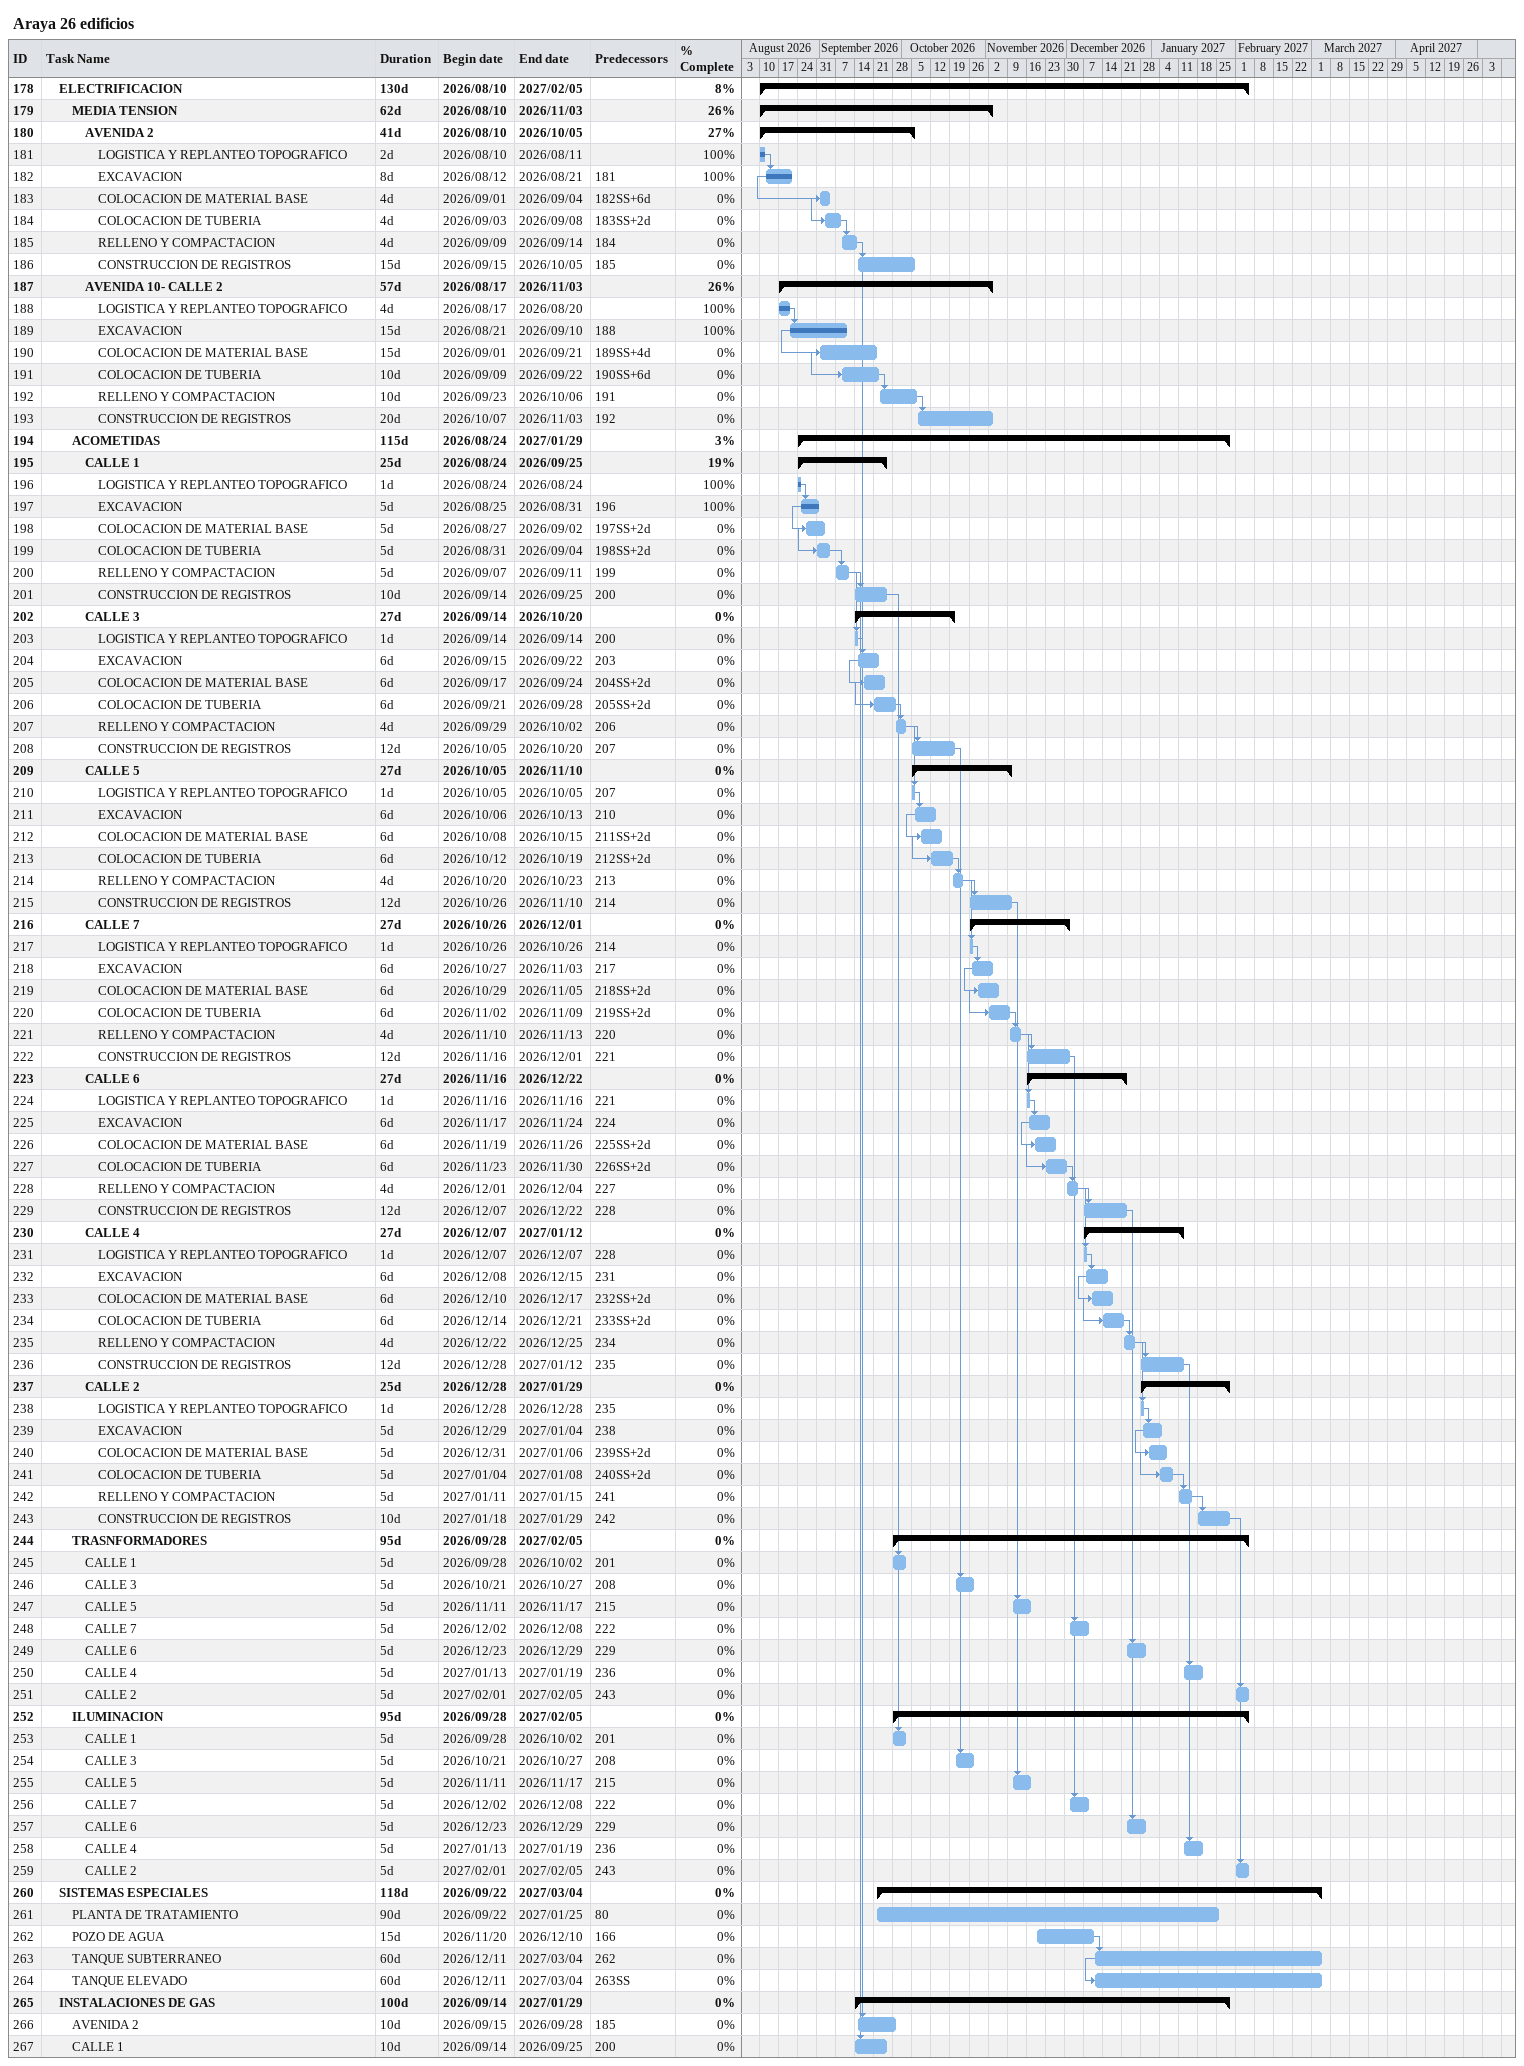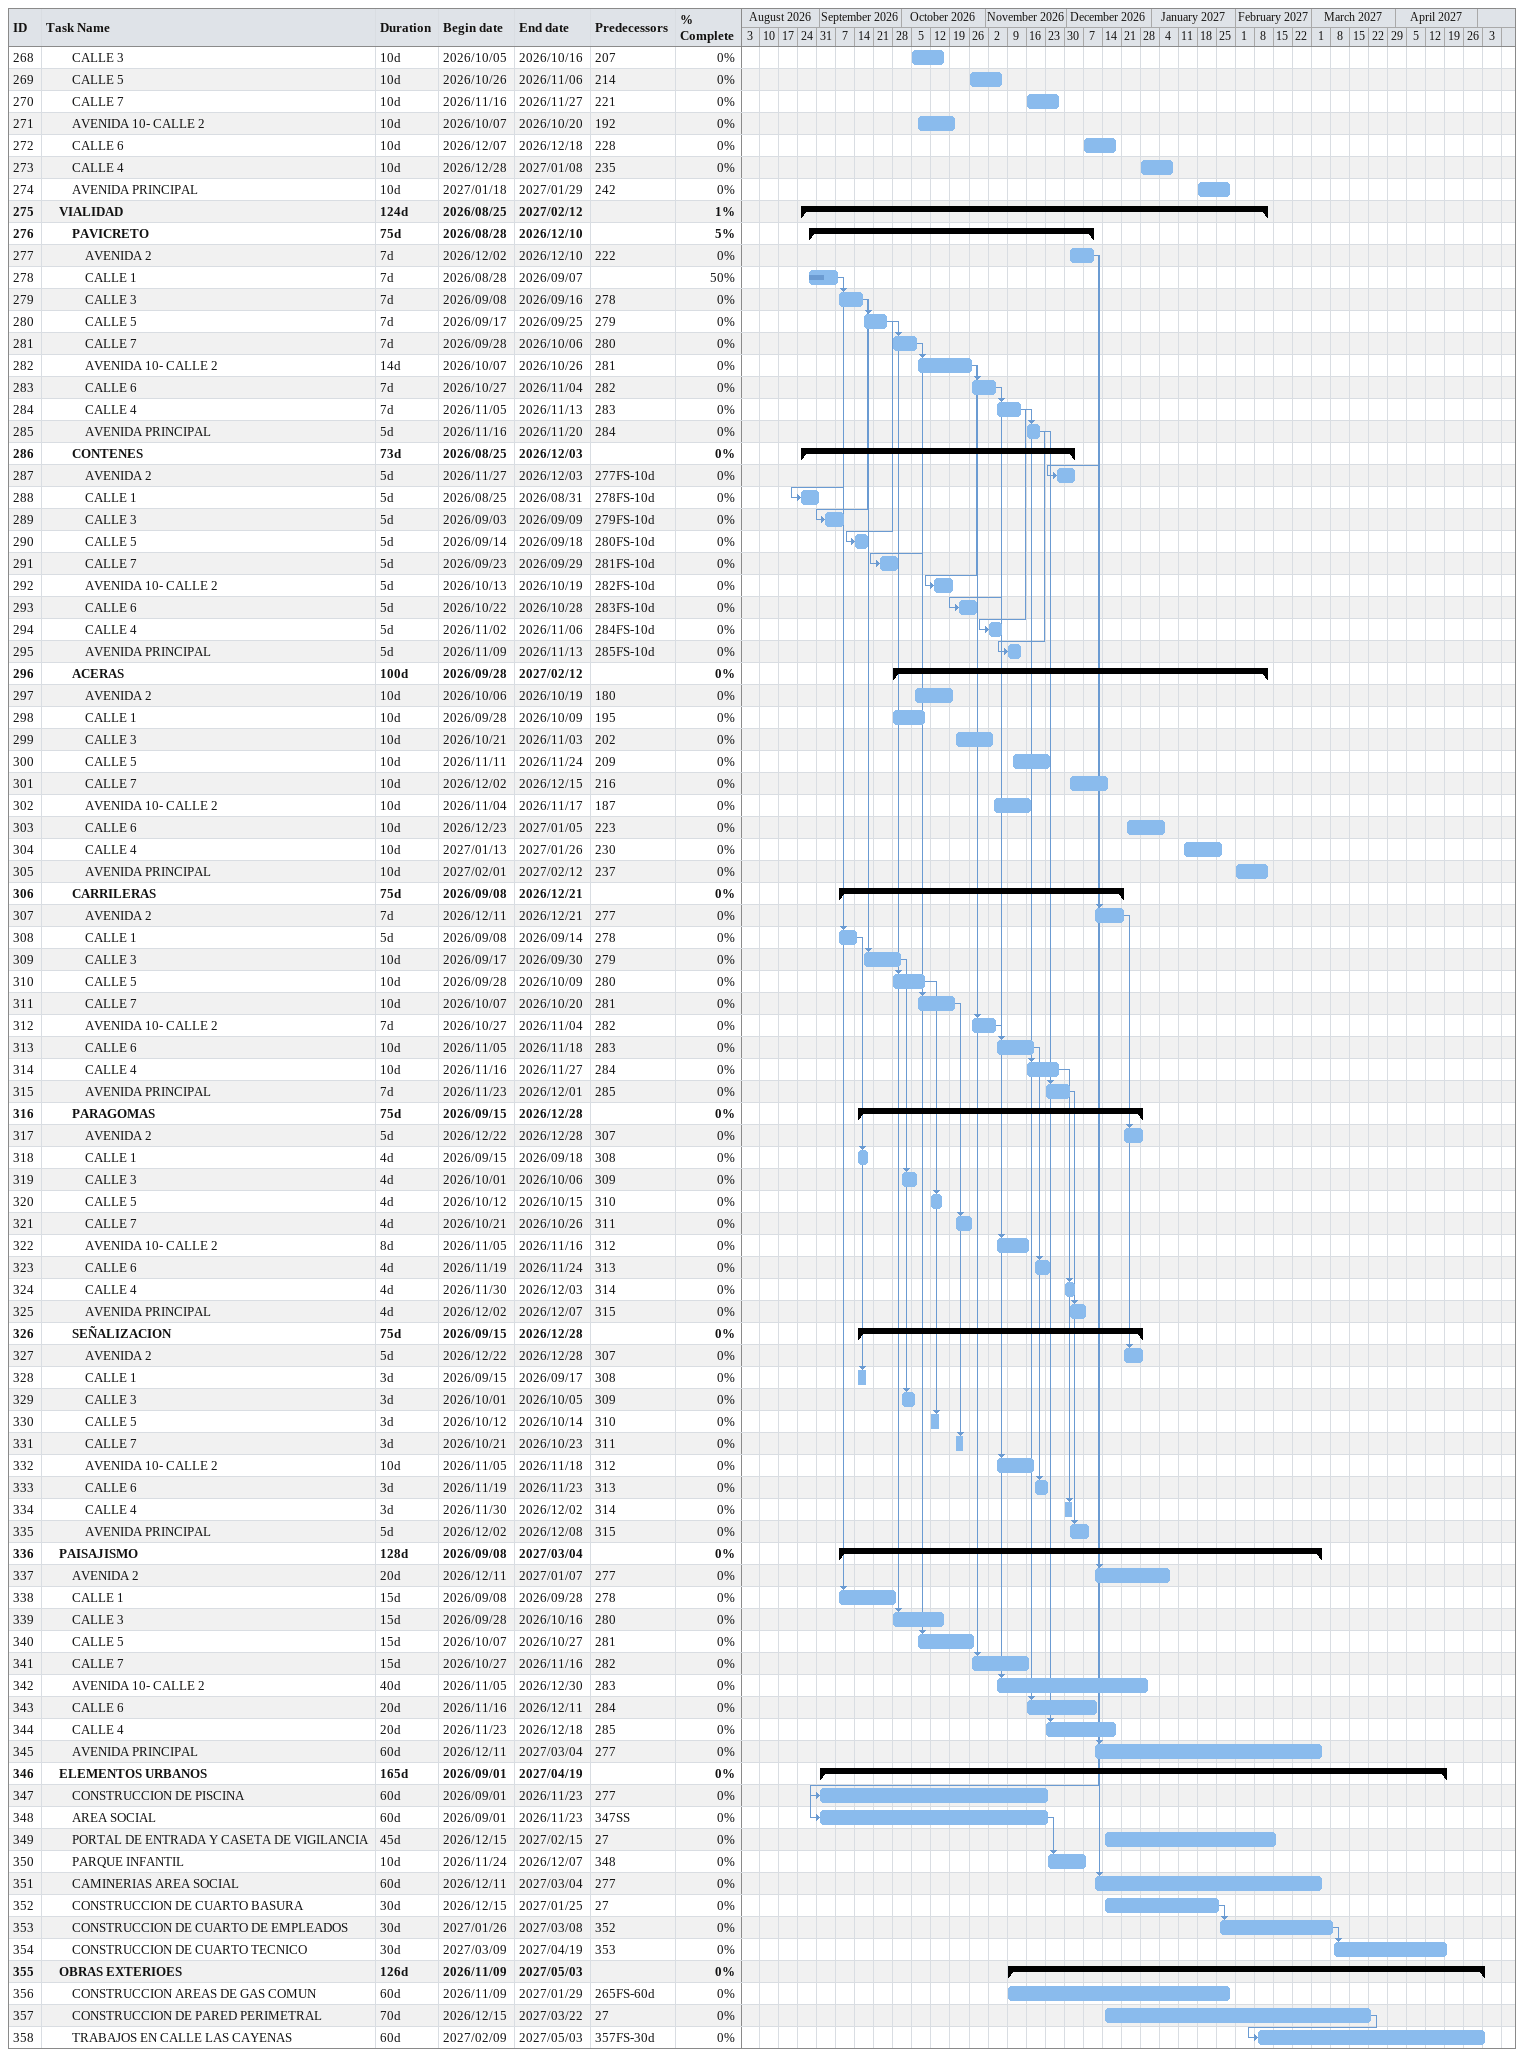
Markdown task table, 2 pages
Araya 26 edificios

| ID | Level | Task | Duration | Start | Finish | Predecessors | % complete |
|---|---|---|---|---|---|---|---|
| 178 | 2 | **ELECTRIFICACION** | 130d | 2026-08-10 | 2027-02-05 |  | 8 |
| 179 | 3 | **MEDIA TENSION** | 62d | 2026-08-10 | 2026-11-03 |  | 26 |
| 180 | 4 | **AVENIDA 2** | 41d | 2026-08-10 | 2026-10-05 |  | 27 |
| 181 | 5 | LOGISTICA Y REPLANTEO TOPOGRAFICO | 2d | 2026-08-10 | 2026-08-11 |  | 100 |
| 182 | 5 | EXCAVACION | 8d | 2026-08-12 | 2026-08-21 | 181 | 100 |
| 183 | 5 | COLOCACION DE MATERIAL BASE | 4d | 2026-09-01 | 2026-09-04 | 182SS+6d | 0 |
| 184 | 5 | COLOCACION DE TUBERIA | 4d | 2026-09-03 | 2026-09-08 | 183SS+2d | 0 |
| 185 | 5 | RELLENO Y COMPACTACION | 4d | 2026-09-09 | 2026-09-14 | 184 | 0 |
| 186 | 5 | CONSTRUCCION DE REGISTROS | 15d | 2026-09-15 | 2026-10-05 | 185 | 0 |
| 187 | 4 | **AVENIDA 10- CALLE 2** | 57d | 2026-08-17 | 2026-11-03 |  | 26 |
| 188 | 5 | LOGISTICA Y REPLANTEO TOPOGRAFICO | 4d | 2026-08-17 | 2026-08-20 |  | 100 |
| 189 | 5 | EXCAVACION | 15d | 2026-08-21 | 2026-09-10 | 188 | 100 |
| 190 | 5 | COLOCACION DE MATERIAL BASE | 15d | 2026-09-01 | 2026-09-21 | 189SS+4d | 0 |
| 191 | 5 | COLOCACION DE TUBERIA | 10d | 2026-09-09 | 2026-09-22 | 190SS+6d | 0 |
| 192 | 5 | RELLENO Y COMPACTACION | 10d | 2026-09-23 | 2026-10-06 | 191 | 0 |
| 193 | 5 | CONSTRUCCION DE REGISTROS | 20d | 2026-10-07 | 2026-11-03 | 192 | 0 |
| 194 | 3 | **ACOMETIDAS** | 115d | 2026-08-24 | 2027-01-29 |  | 3 |
| 195 | 4 | **CALLE 1** | 25d | 2026-08-24 | 2026-09-25 |  | 19 |
| 196 | 5 | LOGISTICA Y REPLANTEO TOPOGRAFICO | 1d | 2026-08-24 | 2026-08-24 |  | 100 |
| 197 | 5 | EXCAVACION | 5d | 2026-08-25 | 2026-08-31 | 196 | 100 |
| 198 | 5 | COLOCACION DE MATERIAL BASE | 5d | 2026-08-27 | 2026-09-02 | 197SS+2d | 0 |
| 199 | 5 | COLOCACION DE TUBERIA | 5d | 2026-08-31 | 2026-09-04 | 198SS+2d | 0 |
| 200 | 5 | RELLENO Y COMPACTACION | 5d | 2026-09-07 | 2026-09-11 | 199 | 0 |
| 201 | 5 | CONSTRUCCION DE REGISTROS | 10d | 2026-09-14 | 2026-09-25 | 200 | 0 |
| 202 | 4 | **CALLE 3** | 27d | 2026-09-14 | 2026-10-20 |  | 0 |
| 203 | 5 | LOGISTICA Y REPLANTEO TOPOGRAFICO | 1d | 2026-09-14 | 2026-09-14 | 200 | 0 |
| 204 | 5 | EXCAVACION | 6d | 2026-09-15 | 2026-09-22 | 203 | 0 |
| 205 | 5 | COLOCACION DE MATERIAL BASE | 6d | 2026-09-17 | 2026-09-24 | 204SS+2d | 0 |
| 206 | 5 | COLOCACION DE TUBERIA | 6d | 2026-09-21 | 2026-09-28 | 205SS+2d | 0 |
| 207 | 5 | RELLENO Y COMPACTACION | 4d | 2026-09-29 | 2026-10-02 | 206 | 0 |
| 208 | 5 | CONSTRUCCION DE REGISTROS | 12d | 2026-10-05 | 2026-10-20 | 207 | 0 |
| 209 | 4 | **CALLE 5** | 27d | 2026-10-05 | 2026-11-10 |  | 0 |
| 210 | 5 | LOGISTICA Y REPLANTEO TOPOGRAFICO | 1d | 2026-10-05 | 2026-10-05 | 207 | 0 |
| 211 | 5 | EXCAVACION | 6d | 2026-10-06 | 2026-10-13 | 210 | 0 |
| 212 | 5 | COLOCACION DE MATERIAL BASE | 6d | 2026-10-08 | 2026-10-15 | 211SS+2d | 0 |
| 213 | 5 | COLOCACION DE TUBERIA | 6d | 2026-10-12 | 2026-10-19 | 212SS+2d | 0 |
| 214 | 5 | RELLENO Y COMPACTACION | 4d | 2026-10-20 | 2026-10-23 | 213 | 0 |
| 215 | 5 | CONSTRUCCION DE REGISTROS | 12d | 2026-10-26 | 2026-11-10 | 214 | 0 |
| 216 | 4 | **CALLE 7** | 27d | 2026-10-26 | 2026-12-01 |  | 0 |
| 217 | 5 | LOGISTICA Y REPLANTEO TOPOGRAFICO | 1d | 2026-10-26 | 2026-10-26 | 214 | 0 |
| 218 | 5 | EXCAVACION | 6d | 2026-10-27 | 2026-11-03 | 217 | 0 |
| 219 | 5 | COLOCACION DE MATERIAL BASE | 6d | 2026-10-29 | 2026-11-05 | 218SS+2d | 0 |
| 220 | 5 | COLOCACION DE TUBERIA | 6d | 2026-11-02 | 2026-11-09 | 219SS+2d | 0 |
| 221 | 5 | RELLENO Y COMPACTACION | 4d | 2026-11-10 | 2026-11-13 | 220 | 0 |
| 222 | 5 | CONSTRUCCION DE REGISTROS | 12d | 2026-11-16 | 2026-12-01 | 221 | 0 |
| 223 | 4 | **CALLE 6** | 27d | 2026-11-16 | 2026-12-22 |  | 0 |
| 224 | 5 | LOGISTICA Y REPLANTEO TOPOGRAFICO | 1d | 2026-11-16 | 2026-11-16 | 221 | 0 |
| 225 | 5 | EXCAVACION | 6d | 2026-11-17 | 2026-11-24 | 224 | 0 |
| 226 | 5 | COLOCACION DE MATERIAL BASE | 6d | 2026-11-19 | 2026-11-26 | 225SS+2d | 0 |
| 227 | 5 | COLOCACION DE TUBERIA | 6d | 2026-11-23 | 2026-11-30 | 226SS+2d | 0 |
| 228 | 5 | RELLENO Y COMPACTACION | 4d | 2026-12-01 | 2026-12-04 | 227 | 0 |
| 229 | 5 | CONSTRUCCION DE REGISTROS | 12d | 2026-12-07 | 2026-12-22 | 228 | 0 |
| 230 | 4 | **CALLE 4** | 27d | 2026-12-07 | 2027-01-12 |  | 0 |
| 231 | 5 | LOGISTICA Y REPLANTEO TOPOGRAFICO | 1d | 2026-12-07 | 2026-12-07 | 228 | 0 |
| 232 | 5 | EXCAVACION | 6d | 2026-12-08 | 2026-12-15 | 231 | 0 |
| 233 | 5 | COLOCACION DE MATERIAL BASE | 6d | 2026-12-10 | 2026-12-17 | 232SS+2d | 0 |
| 234 | 5 | COLOCACION DE TUBERIA | 6d | 2026-12-14 | 2026-12-21 | 233SS+2d | 0 |
| 235 | 5 | RELLENO Y COMPACTACION | 4d | 2026-12-22 | 2026-12-25 | 234 | 0 |
| 236 | 5 | CONSTRUCCION DE REGISTROS | 12d | 2026-12-28 | 2027-01-12 | 235 | 0 |
| 237 | 4 | **CALLE 2** | 25d | 2026-12-28 | 2027-01-29 |  | 0 |
| 238 | 5 | LOGISTICA Y REPLANTEO TOPOGRAFICO | 1d | 2026-12-28 | 2026-12-28 | 235 | 0 |
| 239 | 5 | EXCAVACION | 5d | 2026-12-29 | 2027-01-04 | 238 | 0 |
| 240 | 5 | COLOCACION DE MATERIAL BASE | 5d | 2026-12-31 | 2027-01-06 | 239SS+2d | 0 |
| 241 | 5 | COLOCACION DE TUBERIA | 5d | 2027-01-04 | 2027-01-08 | 240SS+2d | 0 |
| 242 | 5 | RELLENO Y COMPACTACION | 5d | 2027-01-11 | 2027-01-15 | 241 | 0 |
| 243 | 5 | CONSTRUCCION DE REGISTROS | 10d | 2027-01-18 | 2027-01-29 | 242 | 0 |
| 244 | 3 | **TRASNFORMADORES** | 95d | 2026-09-28 | 2027-02-05 |  | 0 |
| 245 | 4 | CALLE 1 | 5d | 2026-09-28 | 2026-10-02 | 201 | 0 |
| 246 | 4 | CALLE 3 | 5d | 2026-10-21 | 2026-10-27 | 208 | 0 |
| 247 | 4 | CALLE 5 | 5d | 2026-11-11 | 2026-11-17 | 215 | 0 |
| 248 | 4 | CALLE 7 | 5d | 2026-12-02 | 2026-12-08 | 222 | 0 |
| 249 | 4 | CALLE 6 | 5d | 2026-12-23 | 2026-12-29 | 229 | 0 |
| 250 | 4 | CALLE 4 | 5d | 2027-01-13 | 2027-01-19 | 236 | 0 |
| 251 | 4 | CALLE 2 | 5d | 2027-02-01 | 2027-02-05 | 243 | 0 |
| 252 | 3 | **ILUMINACION** | 95d | 2026-09-28 | 2027-02-05 |  | 0 |
| 253 | 4 | CALLE 1 | 5d | 2026-09-28 | 2026-10-02 | 201 | 0 |
| 254 | 4 | CALLE 3 | 5d | 2026-10-21 | 2026-10-27 | 208 | 0 |
| 255 | 4 | CALLE 5 | 5d | 2026-11-11 | 2026-11-17 | 215 | 0 |
| 256 | 4 | CALLE 7 | 5d | 2026-12-02 | 2026-12-08 | 222 | 0 |
| 257 | 4 | CALLE 6 | 5d | 2026-12-23 | 2026-12-29 | 229 | 0 |
| 258 | 4 | CALLE 4 | 5d | 2027-01-13 | 2027-01-19 | 236 | 0 |
| 259 | 4 | CALLE 2 | 5d | 2027-02-01 | 2027-02-05 | 243 | 0 |
| 260 | 2 | **SISTEMAS ESPECIALES** | 118d | 2026-09-22 | 2027-03-04 |  | 0 |
| 261 | 3 | PLANTA DE TRATAMIENTO | 90d | 2026-09-22 | 2027-01-25 | 80 | 0 |
| 262 | 3 | POZO DE AGUA | 15d | 2026-11-20 | 2026-12-10 | 166 | 0 |
| 263 | 3 | TANQUE SUBTERRANEO | 60d | 2026-12-11 | 2027-03-04 | 262 | 0 |
| 264 | 3 | TANQUE ELEVADO | 60d | 2026-12-11 | 2027-03-04 | 263SS | 0 |
| 265 | 2 | **INSTALACIONES DE GAS** | 100d | 2026-09-14 | 2027-01-29 |  | 0 |
| 266 | 3 | AVENIDA 2 | 10d | 2026-09-15 | 2026-09-28 | 185 | 0 |
| 267 | 3 | CALLE 1 | 10d | 2026-09-14 | 2026-09-25 | 200 | 0 |
| 268 | 3 | CALLE 3 | 10d | 2026-10-05 | 2026-10-16 | 207 | 0 |
| 269 | 3 | CALLE 5 | 10d | 2026-10-26 | 2026-11-06 | 214 | 0 |
| 270 | 3 | CALLE 7 | 10d | 2026-11-16 | 2026-11-27 | 221 | 0 |
| 271 | 3 | AVENIDA 10- CALLE 2 | 10d | 2026-10-07 | 2026-10-20 | 192 | 0 |
| 272 | 3 | CALLE 6 | 10d | 2026-12-07 | 2026-12-18 | 228 | 0 |
| 273 | 3 | CALLE 4 | 10d | 2026-12-28 | 2027-01-08 | 235 | 0 |
| 274 | 3 | AVENIDA PRINCIPAL | 10d | 2027-01-18 | 2027-01-29 | 242 | 0 |
| 275 | 2 | **VIALIDAD** | 124d | 2026-08-25 | 2027-02-12 |  | 1 |
| 276 | 3 | **PAVICRETO** | 75d | 2026-08-28 | 2026-12-10 |  | 5 |
| 277 | 4 | AVENIDA 2 | 7d | 2026-12-02 | 2026-12-10 | 222 | 0 |
| 278 | 4 | CALLE 1 | 7d | 2026-08-28 | 2026-09-07 |  | 50 |
| 279 | 4 | CALLE 3 | 7d | 2026-09-08 | 2026-09-16 | 278 | 0 |
| 280 | 4 | CALLE 5 | 7d | 2026-09-17 | 2026-09-25 | 279 | 0 |
| 281 | 4 | CALLE 7 | 7d | 2026-09-28 | 2026-10-06 | 280 | 0 |
| 282 | 4 | AVENIDA 10- CALLE 2 | 14d | 2026-10-07 | 2026-10-26 | 281 | 0 |
| 283 | 4 | CALLE 6 | 7d | 2026-10-27 | 2026-11-04 | 282 | 0 |
| 284 | 4 | CALLE 4 | 7d | 2026-11-05 | 2026-11-13 | 283 | 0 |
| 285 | 4 | AVENIDA PRINCIPAL | 5d | 2026-11-16 | 2026-11-20 | 284 | 0 |
| 286 | 3 | **CONTENES** | 73d | 2026-08-25 | 2026-12-03 |  | 0 |
| 287 | 4 | AVENIDA 2 | 5d | 2026-11-27 | 2026-12-03 | 277FS-10d | 0 |
| 288 | 4 | CALLE 1 | 5d | 2026-08-25 | 2026-08-31 | 278FS-10d | 0 |
| 289 | 4 | CALLE 3 | 5d | 2026-09-03 | 2026-09-09 | 279FS-10d | 0 |
| 290 | 4 | CALLE 5 | 5d | 2026-09-14 | 2026-09-18 | 280FS-10d | 0 |
| 291 | 4 | CALLE 7 | 5d | 2026-09-23 | 2026-09-29 | 281FS-10d | 0 |
| 292 | 4 | AVENIDA 10- CALLE 2 | 5d | 2026-10-13 | 2026-10-19 | 282FS-10d | 0 |
| 293 | 4 | CALLE 6 | 5d | 2026-10-22 | 2026-10-28 | 283FS-10d | 0 |
| 294 | 4 | CALLE 4 | 5d | 2026-11-02 | 2026-11-06 | 284FS-10d | 0 |
| 295 | 4 | AVENIDA PRINCIPAL | 5d | 2026-11-09 | 2026-11-13 | 285FS-10d | 0 |
| 296 | 3 | **ACERAS** | 100d | 2026-09-28 | 2027-02-12 |  | 0 |
| 297 | 4 | AVENIDA 2 | 10d | 2026-10-06 | 2026-10-19 | 180 | 0 |
| 298 | 4 | CALLE 1 | 10d | 2026-09-28 | 2026-10-09 | 195 | 0 |
| 299 | 4 | CALLE 3 | 10d | 2026-10-21 | 2026-11-03 | 202 | 0 |
| 300 | 4 | CALLE 5 | 10d | 2026-11-11 | 2026-11-24 | 209 | 0 |
| 301 | 4 | CALLE 7 | 10d | 2026-12-02 | 2026-12-15 | 216 | 0 |
| 302 | 4 | AVENIDA 10- CALLE 2 | 10d | 2026-11-04 | 2026-11-17 | 187 | 0 |
| 303 | 4 | CALLE 6 | 10d | 2026-12-23 | 2027-01-05 | 223 | 0 |
| 304 | 4 | CALLE 4 | 10d | 2027-01-13 | 2027-01-26 | 230 | 0 |
| 305 | 4 | AVENIDA PRINCIPAL | 10d | 2027-02-01 | 2027-02-12 | 237 | 0 |
| 306 | 3 | **CARRILERAS** | 75d | 2026-09-08 | 2026-12-21 |  | 0 |
| 307 | 4 | AVENIDA 2 | 7d | 2026-12-11 | 2026-12-21 | 277 | 0 |
| 308 | 4 | CALLE 1 | 5d | 2026-09-08 | 2026-09-14 | 278 | 0 |
| 309 | 4 | CALLE 3 | 10d | 2026-09-17 | 2026-09-30 | 279 | 0 |
| 310 | 4 | CALLE 5 | 10d | 2026-09-28 | 2026-10-09 | 280 | 0 |
| 311 | 4 | CALLE 7 | 10d | 2026-10-07 | 2026-10-20 | 281 | 0 |
| 312 | 4 | AVENIDA 10- CALLE 2 | 7d | 2026-10-27 | 2026-11-04 | 282 | 0 |
| 313 | 4 | CALLE 6 | 10d | 2026-11-05 | 2026-11-18 | 283 | 0 |
| 314 | 4 | CALLE 4 | 10d | 2026-11-16 | 2026-11-27 | 284 | 0 |
| 315 | 4 | AVENIDA PRINCIPAL | 7d | 2026-11-23 | 2026-12-01 | 285 | 0 |
| 316 | 3 | **PARAGOMAS** | 75d | 2026-09-15 | 2026-12-28 |  | 0 |
| 317 | 4 | AVENIDA 2 | 5d | 2026-12-22 | 2026-12-28 | 307 | 0 |
| 318 | 4 | CALLE 1 | 4d | 2026-09-15 | 2026-09-18 | 308 | 0 |
| 319 | 4 | CALLE 3 | 4d | 2026-10-01 | 2026-10-06 | 309 | 0 |
| 320 | 4 | CALLE 5 | 4d | 2026-10-12 | 2026-10-15 | 310 | 0 |
| 321 | 4 | CALLE 7 | 4d | 2026-10-21 | 2026-10-26 | 311 | 0 |
| 322 | 4 | AVENIDA 10- CALLE 2 | 8d | 2026-11-05 | 2026-11-16 | 312 | 0 |
| 323 | 4 | CALLE 6 | 4d | 2026-11-19 | 2026-11-24 | 313 | 0 |
| 324 | 4 | CALLE 4 | 4d | 2026-11-30 | 2026-12-03 | 314 | 0 |
| 325 | 4 | AVENIDA PRINCIPAL | 4d | 2026-12-02 | 2026-12-07 | 315 | 0 |
| 326 | 3 | **SEÑALIZACION** | 75d | 2026-09-15 | 2026-12-28 |  | 0 |
| 327 | 4 | AVENIDA 2 | 5d | 2026-12-22 | 2026-12-28 | 307 | 0 |
| 328 | 4 | CALLE 1 | 3d | 2026-09-15 | 2026-09-17 | 308 | 0 |
| 329 | 4 | CALLE 3 | 3d | 2026-10-01 | 2026-10-05 | 309 | 0 |
| 330 | 4 | CALLE 5 | 3d | 2026-10-12 | 2026-10-14 | 310 | 0 |
| 331 | 4 | CALLE 7 | 3d | 2026-10-21 | 2026-10-23 | 311 | 0 |
| 332 | 4 | AVENIDA 10- CALLE 2 | 10d | 2026-11-05 | 2026-11-18 | 312 | 0 |
| 333 | 4 | CALLE 6 | 3d | 2026-11-19 | 2026-11-23 | 313 | 0 |
| 334 | 4 | CALLE 4 | 3d | 2026-11-30 | 2026-12-02 | 314 | 0 |
| 335 | 4 | AVENIDA PRINCIPAL | 5d | 2026-12-02 | 2026-12-08 | 315 | 0 |
| 336 | 2 | **PAISAJISMO** | 128d | 2026-09-08 | 2027-03-04 |  | 0 |
| 337 | 3 | AVENIDA 2 | 20d | 2026-12-11 | 2027-01-07 | 277 | 0 |
| 338 | 3 | CALLE 1 | 15d | 2026-09-08 | 2026-09-28 | 278 | 0 |
| 339 | 3 | CALLE 3 | 15d | 2026-09-28 | 2026-10-16 | 280 | 0 |
| 340 | 3 | CALLE 5 | 15d | 2026-10-07 | 2026-10-27 | 281 | 0 |
| 341 | 3 | CALLE 7 | 15d | 2026-10-27 | 2026-11-16 | 282 | 0 |
| 342 | 3 | AVENIDA 10- CALLE 2 | 40d | 2026-11-05 | 2026-12-30 | 283 | 0 |
| 343 | 3 | CALLE 6 | 20d | 2026-11-16 | 2026-12-11 | 284 | 0 |
| 344 | 3 | CALLE 4 | 20d | 2026-11-23 | 2026-12-18 | 285 | 0 |
| 345 | 3 | AVENIDA PRINCIPAL | 60d | 2026-12-11 | 2027-03-04 | 277 | 0 |
| 346 | 2 | **ELEMENTOS URBANOS** | 165d | 2026-09-01 | 2027-04-19 |  | 0 |
| 347 | 3 | CONSTRUCCION DE PISCINA | 60d | 2026-09-01 | 2026-11-23 | 277 | 0 |
| 348 | 3 | AREA SOCIAL | 60d | 2026-09-01 | 2026-11-23 | 347SS | 0 |
| 349 | 3 | PORTAL DE ENTRADA Y CASETA DE VIGILANCIA | 45d | 2026-12-15 | 2027-02-15 | 27 | 0 |
| 350 | 3 | PARQUE INFANTIL | 10d | 2026-11-24 | 2026-12-07 | 348 | 0 |
| 351 | 3 | CAMINERIAS AREA SOCIAL | 60d | 2026-12-11 | 2027-03-04 | 277 | 0 |
| 352 | 3 | CONSTRUCCION DE CUARTO BASURA | 30d | 2026-12-15 | 2027-01-25 | 27 | 0 |
| 353 | 3 | CONSTRUCCION DE CUARTO DE EMPLEADOS | 30d | 2027-01-26 | 2027-03-08 | 352 | 0 |
| 354 | 3 | CONSTRUCCION DE CUARTO TECNICO | 30d | 2027-03-09 | 2027-04-19 | 353 | 0 |
| 355 | 2 | **OBRAS EXTERIOES** | 126d | 2026-11-09 | 2027-05-03 |  | 0 |
| 356 | 3 | CONSTRUCCION AREAS DE GAS COMUN | 60d | 2026-11-09 | 2027-01-29 | 265FS-60d | 0 |
| 357 | 3 | CONSTRUCCION DE PARED PERIMETRAL | 70d | 2026-12-15 | 2027-03-22 | 27 | 0 |
| 358 | 3 | TRABAJOS EN CALLE LAS CAYENAS | 60d | 2027-02-09 | 2027-05-03 | 357FS-30d | 0 |
